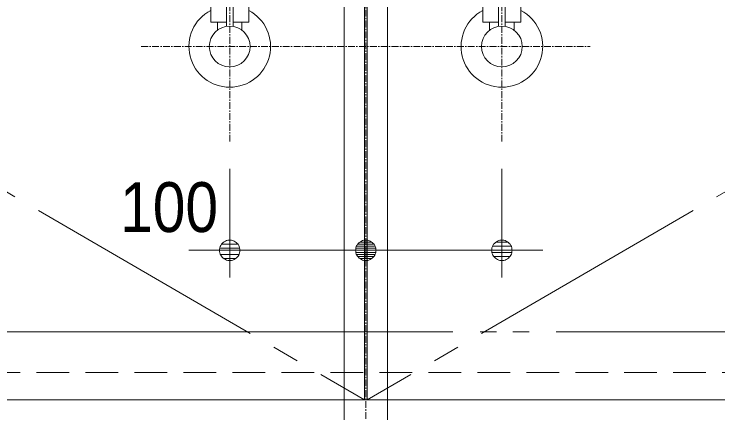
# Model space of a CAD drawing. Units: millimetres, scale not verified. Extents: x -6062 to 6062, y -3045 to 3045.
# Drawn here: x -5126 to -4609, y -1940 to -1646 of the extents above; entities that cross this region are included whole.
import ezdxf
from ezdxf.enums import TextEntityAlignment as Align

# ---------------------------------------------------------------- set-up
doc = ezdxf.new("R2010")
doc.units = ezdxf.units.MM
doc.header["$LTSCALE"] = 20
for name, pattern in [('CHAIN1', [8, 5, -1, 1, -1]), ('CHAIN2', [12, 9, -1, 1, -1]), ('DASHED1', [1.8, 1.2, -0.6]), ('LONG_DOUBLE_CHAIN', [21.8, 18, -1, 0.6, -0.6, 0.6, -1])]:
    doc.linetypes.add(name, pattern=pattern)
for name, color, linetype, lineweight in [('0-2_0', 7, 'Continuous', 9), ('0-3_5ボウル・キャビネット', 7, 'Continuous', 9), ('0-4_2寸法-2', 7, 'Continuous', 9), ('0-7_4給排水', 7, 'Continuous', 9)]:
    doc.layers.add(name, color=color, linetype=linetype, lineweight=lineweight)
doc.styles.add('ＭＳ Ｐゴシック', font='')
doc.styles.get('ＭＳ Ｐゴシック').set_extended_font_data('MS PGothic')

# ---------------------------------------------------------------- blocks, each defined once
blk = doc.blocks.new('_Dot')
at = {"layer": '0-2_0'}
for p, q in [((-10, 0), (-20, 0)), ((9.78, 2), (-9.78, 2)), ((7.99, 6), (-7.99, 6)), ((9.16, -3.98), (-9.16, -3.98)), ((6, -7.98), (-6, -7.98))]:
    blk.add_line(p, q, dxfattribs=at)
for points in [[(10, 0), (9.92, 1.25), (9.69, 2.49), (9.3, 3.68), (8.76, 4.82), (8.09, 5.88), (7.29, 6.85), (6.37, 7.71), (5.36, 8.44), (4.26, 9.05), (3.09, 9.51), (1.87, 9.82), (0.63, 9.98), (-0.63, 9.98), (-1.87, 9.82), (-3.09, 9.51), (-4.26, 9.05), (-5.36, 8.44), (-6.37, 7.71), (-7.29, 6.85), (-8.09, 5.88), (-8.76, 4.82), (-9.3, 3.68), (-9.69, 2.49), (-9.92, 1.25), (-10, 0), (0, 0)], [(-10, 0), (-9.92, -1.25), (-9.69, -2.49), (-9.3, -3.68), (-8.76, -4.82), (-8.09, -5.88), (-7.29, -6.85), (-6.37, -7.71), (-5.36, -8.44), (-4.26, -9.05), (-3.09, -9.51), (-1.87, -9.82), (-0.63, -9.98), (0.63, -9.98), (1.87, -9.82), (3.09, -9.51), (4.26, -9.05), (5.36, -8.44), (6.37, -7.71), (7.29, -6.85), (8.09, -5.88), (8.76, -4.82), (9.3, -3.68), (9.69, -2.49), (9.92, -1.25), (10, 0), (0, 0)]]:
    blk.add_lwpolyline(points, close=True, dxfattribs=at)
blk = doc.blocks.new('止水栓_正面_W100')
at = {"layer": '0-7_4給排水', "linetype": 'CHAIN1'}
for p, q in [((-2000, -1400), (-2000, 1400)), ((2000, -1400), (2000, 1400)), ((-3300, 0), (3300, 0))]:
    blk.add_line(p, q, dxfattribs=at)
at = {"layer": '0-7_4給排水'}
for p, q in [((-2200, 600), (-2200, 1200)), ((-1800, 600), (-1800, 1200)), ((1800, 600), (1800, 1200)), ((2200, 600), (2200, 1200))]:
    blk.add_line(p, q, dxfattribs=at)
for points in [[(-2050, 295.8), (-2050, 660), (-1950, 660), (-1950, 295.8)], [(1950, 295.8), (1950, 660), (2050, 660), (2050, 295.8)], [(-2050, 360), (-2180, 360), (-2180, 240)], [(-1820, 240), (-1820, 360), (-1950, 360)], [(1950, 360), (1820, 360), (1820, 240)], [(2180, 240), (2180, 360), (2050, 360)]]:
    blk.add_lwpolyline(points, dxfattribs=at)
for points in [[(-2050, 360), (-2280, 360), (-2280, 600), (-2050, 600)], [(-1720, 360), (-1950, 360), (-1950, 600), (-1720, 600)], [(1950, 360), (1720, 360), (1720, 600), (1950, 600)], [(2280, 360), (2050, 360), (2050, 600), (2280, 600)]]:
    blk.add_lwpolyline(points, close=True, dxfattribs=at)
for centre in [(-2000, 0), (2000, 0)]:
    blk.add_circle(centre, 300, dxfattribs=at)
for centre in [(-2000, 0), (2000, 0)]:
    blk.add_arc(centre, 600, 117.81814, 62.18186, dxfattribs=at)
blk = doc.blocks.new('グループ-12')
at = {"layer": '0-7_4給排水'}
blk.add_blockref('止水栓_正面_W100', (-61600, -33400), dxfattribs=at)
blk = doc.blocks.new('グループ-30')
at = {"layer": '0-7_4給排水', "linetype": 'CHAIN1'}
blk.add_line((-61600, -20220), (-61600, -41300), dxfattribs=at)
at = {"layer": '0-7_4給排水'}
blk.add_lwpolyline([(-61280, -31620), (-61280, -40120), (-61920, -40120), (-61920, -32694.7)], dxfattribs=at)

msp = doc.modelspace()

# ---------------------------------------------------------------- linework, layer by layer
at = {"layer": '0-3_5ボウル・キャビネット', "linetype": 'LONG_DOUBLE_CHAIN'}
msp.add_line((-4367.5, -1880), (-5367.5, -1880), dxfattribs=at)
at = {"layer": '0-3_5ボウル・キャビネット', "linetype": 'DASHED1'}
msp.add_line((-4437.5, -1910), (-5297.5, -1910), dxfattribs=at)
at = {"layer": '0-3_5ボウル・キャビネット'}
for points in [[(-5317.5, -1330), (-4417.5, -1330), (-4417.5, -1930), (-5317.5, -1930)], [(-5315.5, -1410), (-5315.5, -1930), (-4868.5, -1930), (-4868.5, -1410)], [(-4419.5, -1410), (-4866.5, -1410), (-4866.5, -1930), (-4419.5, -1930)]]:
    msp.add_lwpolyline(points, close=True, dxfattribs=at)
at = {"layer": '0-3_5ボウル・キャビネット', "linetype": 'CHAIN2'}
for points in [[(-4868.5, -1410), (-5315.5, -1670), (-4868.5, -1930)], [(-4866.5, -1410), (-4419.5, -1670), (-4866.5, -1930)]]:
    msp.add_lwpolyline(points, dxfattribs=at)
at = {"layer": '0-4_2寸法-2'}
for p, q in [((-4967.5, -1760), (-4967.5, -1840)), ((-4767.5, -1760), (-4767.5, -1840)), ((-4867.5, -1800), (-4867.3, -1800)), ((-4867.5, -1800), (-4867.3, -1800)), ((-4982.51, -1820), (-4997.51, -1820)), ((-4867.5, -1820), (-4967.5, -1820)), ((-4882.51, -1820), (-4897.51, -1820)), ((-4867.5, -1820), (-4767.5, -1820)), ((-4852.49, -1820), (-4837.49, -1820)), ((-4752.49, -1820), (-4737.49, -1820))]:
    msp.add_line(p, q, dxfattribs=at)

# ---------------------------------------------------------------- block references
at = {"layer": '0-4_2寸法-2', "xscale": 0.7503418, "yscale": 0.7503418}
for p in [(-4967.5, -1820), (-4867.5, -1820)]:
    msp.add_blockref('_Dot', p, dxfattribs=at)
at = {"layer": '0-4_2寸法-2', "xscale": 0.7503418, "yscale": 0.7503418, "rotation": 180}
for p in [(-4867.5, -1820), (-4767.5, -1820)]:
    msp.add_blockref('_Dot', p, dxfattribs=at)
at = {"layer": '0-7_4給排水', "xscale": 0.05, "yscale": 0.05}
for name in ['グループ-30', 'グループ-12']:
    msp.add_blockref(name, (-1787.5, 0), dxfattribs=at)

# ---------------------------------------------------------------- texts
at = {"layer": '0-4_2寸法-2', "style": 'ＭＳ Ｐゴシック', "width": 0.9}
msp.add_text('100', height=36.66, dxfattribs=at).set_placement((-5048.07, -1817.52), align=Align.BOTTOM_LEFT)

doc.saveas('drawing.dxf')
